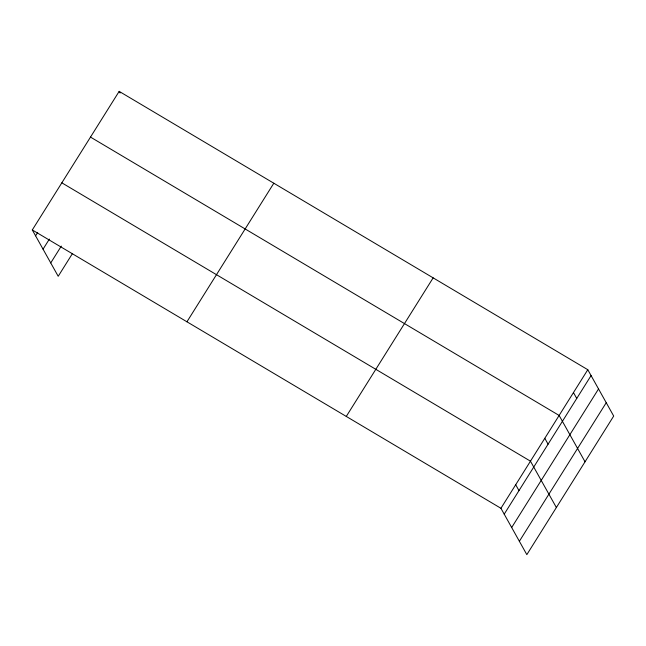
<?xml version="1.0" encoding="UTF-8"?>
<svg xmlns="http://www.w3.org/2000/svg" width="646" height="646" viewBox="0 0 646 646"><rect width="100%" height="100%" fill="white"/><g stroke="black" fill="none" stroke-linecap="round" stroke-linejoin="round"><path stroke-width="0.97" d="M32.3 229.944L119.163 91.361L587.795 369.714L613.7 416.056L526.837 554.639L500.933 508.289L32.3 229.944L58.205 276.286L72.441 253.571M35.587 235.814L37.694 232.455M43.048 249.17L49.379 239.077M50.743 262.93L61.289 246.11M186.944 321.797L273.815 183.222M346.28 416.428L433.151 277.853M500.933 508.289L587.795 369.714M504.211 514.159L591.082 375.584M511.68 527.516L598.543 388.94M519.368 541.283L606.239 402.708M90.497 137.097L559.129 415.443L585.034 461.793M61.838 182.826L530.463 461.171L556.367 507.522M573.462 392.574L576.749 398.453M544.796 438.303L548.083 444.182M515.694 484.726L518.98 490.605M119.163 91.361L120.108 93.04"/></g></svg>
